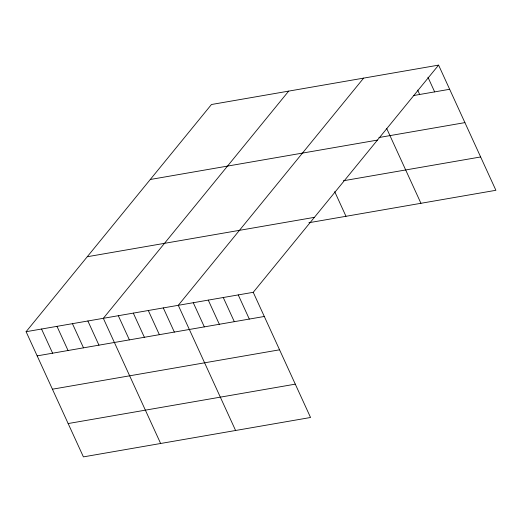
<?xml version="1.0" encoding="UTF-8"?>
<svg xmlns="http://www.w3.org/2000/svg" width="522" height="522" viewBox="0 0 522 522"><rect width="100%" height="100%" fill="white"/><g stroke="black" fill="none" stroke-linecap="round" stroke-linejoin="round"><path stroke-width="0.78" d="M438.591 65.119L253.242 292.313L310.551 417.489L83.409 456.88L26.1 331.705L211.449 104.511L438.591 65.119L495.9 190.295L308.92 222.724M288.679 91.122L103.33 318.316L160.639 443.485M363.632 78.117L178.283 305.311L235.592 430.487M413.359 95.578L449.657 89.282M378.913 137.534L464.913 122.618M150.284 179.49L377.426 140.092M343.352 180.769L480.638 156.959M87.265 256.733L314.407 217.341M26.1 331.705L253.242 292.313M37.166 355.873L264.302 316.476M52.422 389.203L279.564 349.812M68.147 423.551L295.289 384.153M427.955 77.236L434.663 91.885M417.659 90.091L419.675 94.482M386.639 128.373L420.947 203.293M334.706 191.659L345.988 216.291M238.247 294.91L249.314 319.079M223.259 297.514L234.319 321.676M208.265 300.111L219.331 324.279M193.277 302.714L204.337 326.876M163.295 307.915L174.355 332.077M148.3 310.512L159.367 334.68M133.312 313.115L144.372 337.277M118.318 315.712L129.384 339.874M87.879 320.991L98.945 345.159M72.434 323.673L83.5 347.835M56.989 326.348L68.056 350.516M41.545 329.03L52.611 353.192"/></g></svg>
